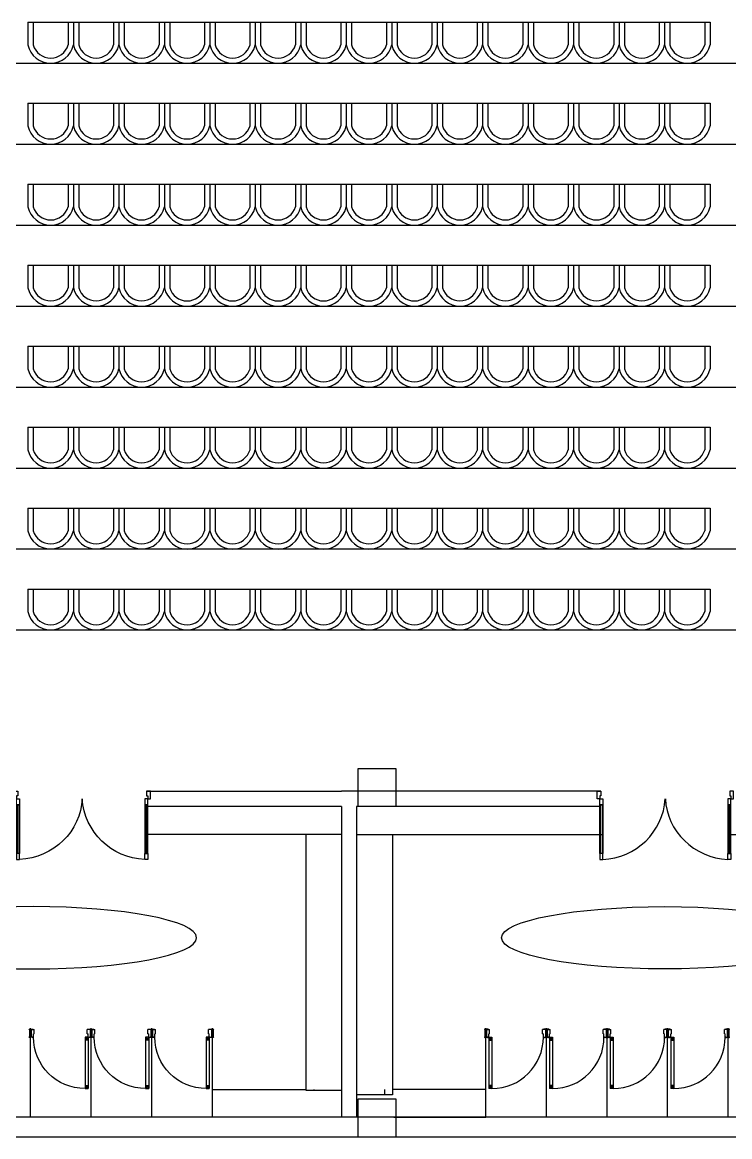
# Model space of a CAD drawing. Header units: millimetres. Extents: x -17017 to 2697, y 1903 to 18260.
# Drawn here: x -16951.481 to -16949.614, y 18226.146 to 18229.086 of the extents above; entities that cross this region are included whole.
import ezdxf

# ---------------------------------------------------------------- set-up
doc = ezdxf.new("R2010")
doc.units = ezdxf.units.MM
for name, color, linetype in [('1', 7, 'Continuous'), ('A-Door', 150, 'Continuous'), ('A-Glaz', 92, 'Continuous'), ('door', 152, 'Continuous')]:
    doc.layers.add(name, color=color, linetype=linetype)
doc.layers.add('wall', color=7, linetype='Continuous', lineweight=60)

# ---------------------------------------------------------------- blocks, each defined once
blk = doc.blocks.new('A$C40693C57')
at = {"layer": 'door'}
for p, q in [((0.018, 0.78), (0.068, 0.78)), ((0.068, 0.72), (0.068, 0.78)), ((0.818, 0.78), (0.768, 0.78)), ((0.768, 0.72), (0.768, 0.78)), ((0.058, 0.68), (0.018, 0.68)), ((0.058, 0.68), (0.058, 0.72)), ((0.068, 0.72), (0.058, 0.72)), ((0.058, 0.68), (0.058, 0)), ((0.058, 0.64), (0.098, 0.68)), ((0.098, 0.64), (0.058, 0.68)), ((0.058, 0.68), (0.098, 0.68)), ((0.058, 0.64), (0.098, 0.64)), ((0.098, 0.68), (0.098, 0)), ((0.768, 0.72), (0.778, 0.72)), ((0.778, 0.68), (0.778, 0.72)), ((0.778, 0.68), (0.818, 0.68)), ((0.098, 0), (0.058, 0.04)), ((0.058, 0), (0.098, 0.04)), ((0.098, 0.04), (0.058, 0.04)), ((0.098, 0), (0.058, 0))]:
    blk.add_line(p, q, dxfattribs=at)
for centre, radius, start, end in [((0.009, 0.775), 0.0103, 105.3274, 152.5012), ((0.004, 0.711), 0.074, 80.2044, 88.1983), ((0.027, 0.132), 0.652, 89.0679, 90.9321), ((0.05, 0.711), 0.074, 91.8017, 99.7956), ((0.045, 0.775), 0.0103, 27.4988, 74.6726), ((0.791, 0.775), 0.0103, 105.3274, 152.5012), ((0.785, 0.711), 0.074, 80.2044, 88.1983), ((0.809, 0.132), 0.652, 89.0679, 90.9321), ((0.832, 0.711), 0.074, 91.8017, 99.7956), ((0.827, 0.775), 0.0103, 27.4988, 74.6726), ((0.009, 0.685), 0.0103, 207.4988, 254.6726), ((0.004, 0.749), 0.074, 271.8017, 279.7956), ((0.027, 1.328), 0.652, 269.0679, 270.9321), ((0.05, 0.749), 0.074, 260.2044, 268.1983), ((0.045, 0.685), 0.0103, 285.3274, 332.5012), ((0.098, 0.68), 0.68, 270, 0), ((0.791, 0.685), 0.0103, 207.4988, 254.6726), ((0.785, 0.749), 0.074, 271.8017, 279.7956), ((0.809, 1.328), 0.652, 269.0679, 270.9321), ((0.832, 0.749), 0.074, 260.2044, 268.1983), ((0.827, 0.685), 0.0103, 285.3274, 332.5012)]:
    blk.add_arc(centre, radius, start, end, dxfattribs=at)
at = {"layer": 'wall'}
for p, q in [((0.018, 0.68), (0.018, 0.78)), ((0.818, 0.68), (0.818, 0.78))]:
    blk.add_line(p, q, dxfattribs=at)
blk = doc.blocks.new('A$C58286AE3')
at = {"color": 1}
for p, q in [((75, 820), (35, 820)), ((35, 820), (35, 180)), ((75, 180), (75, 820)), ((35, 180), (75, 180))]:
    blk.add_line(p, q, dxfattribs=at)
for p, q in [((65, 820), (45, 820)), ((75, 180), (35, 180)), ((45, 180), (65, 180))]:
    blk.add_line(p, q)
blk.add_lwpolyline([(1725, 180), (1725, 820), (1765, 820), (1765, 180)], close=True, dxfattribs=at)
blk.add_arc((1757, 42), 858, 92.1038, 176.1334, dxfattribs=at)
blk.add_ellipse((70, 105), major_axis=(-772, 326), ratio=0.94084, start_param=-2.726592, end_param=-1.199193, dxfattribs=at)
at = {"layer": 'A-Door'}
for p, q in [((35, 820), (35, 900)), ((35, 900), (75, 900)), ((75, 900), (75, 820)), ((75, 820), (35, 820)), ((35, 180), (35, 100)), ((75, 100), (75, 180)), ((35, 100), (0, 100)), ((0, 100), (0, 0)), ((35, 60), (35, 100)), ((35, 100), (75, 100)), ((50, 60), (35, 60)), ((50, 50), (50, 60)), ((50, 0), (50, 50)), ((0, 0), (50, 0))]:
    blk.add_line(p, q, dxfattribs=at)
for points in [[(1725, 900), (1725, 820), (1765, 820), (1765, 900)], [(1725, 100), (1725, 180), (1765, 180), (1765, 100)], [(1765, 100), (1800, 100), (1800, 0), (1750, 0), (1750, 50), (1750, 60), (1765, 60)]]:
    blk.add_lwpolyline(points, close=True, dxfattribs=at)
at = {"layer": 'A-Glaz'}
for p, q in [((45, 820), (45, 180)), ((65, 180), (65, 820))]:
    blk.add_line(p, q, dxfattribs=at)
blk.add_lwpolyline([(1735, 180), (1735, 820), (1755, 820), (1755, 180)], close=True, dxfattribs=at)

msp = doc.modelspace()

# ---------------------------------------------------------------- linework, layer by layer
for p, q in [((-16950.6384, 18227.0176), (-16950.6384, 18226.1981)), ((-16950.5984, 18227.0176), (-16950.5984, 18226.1981)), ((-16951.4592, 18226.1981), (-16951.4592, 18226.433)), ((-16951.2992, 18226.1981), (-16951.2992, 18226.433)), ((-16951.1392, 18226.1981), (-16951.1392, 18226.433)), ((-16950.9792, 18226.1981), (-16950.9792, 18226.433)), ((-16950.2576, 18226.1981), (-16950.2576, 18226.433)), ((-16950.0976, 18226.1981), (-16950.0976, 18226.433)), ((-16949.9376, 18226.1981), (-16949.9376, 18226.433)), ((-16949.7776, 18226.1981), (-16949.7776, 18226.433)), ((-16949.6176, 18226.1981), (-16949.6176, 18226.433))]:
    msp.add_line(p, q)
for points in [[(-16951.1528, 18227.0576), (-16950.6384, 18227.0576)], [(-16949.9536, 18227.0576), (-16950.5984, 18227.0576)], [(-16950.6384, 18227.0176), (-16951.1578, 18227.0176)], [(-16949.9536, 18227.0176), (-16950.5984, 18227.0176)], [(-16951.2867, 18226.9433), (-16951.2882, 18226.9433)], [(-16950.6384, 18226.9433), (-16951.1578, 18226.9433)], [(-16950.7328, 18226.9433), (-16950.7328, 18226.2692), (-16950.6384, 18226.2692)], [(-16950.5984, 18226.9433), (-16949.9486, 18226.9433)], [(-16950.5039, 18226.9433), (-16950.5039, 18226.2568), (-16950.5984, 18226.2568)], [(-16949.6186, 18226.9433), (-16948.9476, 18226.9433)], [(-16950.9792, 18226.2709), (-16950.7328, 18226.2709)], [(-16950.7117, 18226.2709), (-16950.7117, 18226.2692)], [(-16950.525, 18226.2709), (-16950.525, 18226.2581)], [(-16950.2576, 18226.2709), (-16950.5039, 18226.2709)], [(-16950.7117, 18226.1981), (-16950.9792, 18226.1981)], [(-16950.4999, 18226.1981), (-16950.2576, 18226.1981)]]:
    msp.add_lwpolyline(points)
at = {"extrusion": (0, 0, -1)}
msp.add_ellipse((-16951.452, 18226.671), major_axis=(0.4311, 0), ratio=0.190454, dxfattribs=at)
msp.add_ellipse((-16949.7847, 18226.671), major_axis=(-0.4311, 0), ratio=0.190454)
at = {"layer": '1'}
for p, q in [((-16951.4658, 18229.0855), (-16951.4658, 18229.0258)), ((-16951.4658, 18229.0855), (-16951.4658, 18229.0259)), ((-16951.4658, 18229.0855), (-16951.2258, 18229.0855)), ((-16951.4518, 18229.0855), (-16951.4518, 18229.0259)), ((-16951.3599, 18229.0855), (-16951.3599, 18229.0259)), ((-16951.3458, 18229.0855), (-16951.3458, 18229.0259)), ((-16951.3458, 18229.0855), (-16951.3458, 18229.0259)), ((-16951.3318, 18229.0855), (-16951.3318, 18229.0259)), ((-16951.2399, 18229.0855), (-16951.2399, 18229.0259)), ((-16951.2258, 18229.0855), (-16951.2258, 18229.0259)), ((-16951.2258, 18229.0855), (-16951.2258, 18229.0258)), ((-16951.2258, 18229.0855), (-16951.1058, 18229.0855)), ((-16951.2118, 18229.0855), (-16951.2118, 18229.0258)), ((-16951.1199, 18229.0855), (-16951.1199, 18229.0258)), ((-16951.1058, 18229.0855), (-16951.1058, 18229.0258)), ((-16951.1058, 18229.0855), (-16951.1058, 18229.0258)), ((-16951.1058, 18229.0855), (-16950.9858, 18229.0855)), ((-16951.0918, 18229.0855), (-16951.0918, 18229.0258)), ((-16950.9999, 18229.0855), (-16950.9999, 18229.0258)), ((-16950.9858, 18229.0855), (-16950.9858, 18229.0258)), ((-16950.9858, 18229.0855), (-16950.9858, 18229.0258)), ((-16950.9858, 18229.0855), (-16950.8658, 18229.0855)), ((-16950.9718, 18229.0855), (-16950.9718, 18229.0258)), ((-16950.8799, 18229.0855), (-16950.8799, 18229.0258)), ((-16950.8658, 18229.0855), (-16950.8658, 18229.0258)), ((-16950.8658, 18229.0855), (-16950.8658, 18229.0258)), ((-16950.8658, 18229.0855), (-16950.6258, 18229.0855)), ((-16950.8518, 18229.0855), (-16950.8518, 18229.0258)), ((-16950.7599, 18229.0855), (-16950.7599, 18229.0258)), ((-16950.7458, 18229.0855), (-16950.7458, 18229.0258)), ((-16950.7458, 18229.0855), (-16950.7458, 18229.0258)), ((-16950.7318, 18229.0855), (-16950.7318, 18229.0258)), ((-16950.6399, 18229.0855), (-16950.6399, 18229.0258)), ((-16950.6258, 18229.0855), (-16950.6258, 18229.0258)), ((-16950.6258, 18229.0855), (-16950.6258, 18229.0258)), ((-16950.6258, 18229.0855), (-16950.5058, 18229.0855)), ((-16950.6118, 18229.0855), (-16950.6118, 18229.0258)), ((-16950.5199, 18229.0855), (-16950.5199, 18229.0258)), ((-16950.5058, 18229.0855), (-16950.5058, 18229.0258)), ((-16950.5058, 18229.0855), (-16950.5058, 18229.0258)), ((-16950.5058, 18229.0855), (-16950.3858, 18229.0855)), ((-16950.4918, 18229.0855), (-16950.4918, 18229.0258)), ((-16950.3999, 18229.0855), (-16950.3999, 18229.0258)), ((-16950.3858, 18229.0855), (-16950.3858, 18229.0258)), ((-16950.3858, 18229.0855), (-16950.3858, 18229.0258)), ((-16950.3858, 18229.0855), (-16949.6658, 18229.0855)), ((-16950.3718, 18229.0855), (-16950.3718, 18229.0258)), ((-16950.2799, 18229.0855), (-16950.2799, 18229.0258)), ((-16950.2658, 18229.0855), (-16950.2658, 18229.0258)), ((-16950.2658, 18229.0855), (-16950.2658, 18229.0258)), ((-16950.2518, 18229.0855), (-16950.2518, 18229.0258)), ((-16950.1599, 18229.0855), (-16950.1599, 18229.0258)), ((-16950.1458, 18229.0855), (-16950.1458, 18229.0258)), ((-16950.1458, 18229.0855), (-16950.1458, 18229.0258)), ((-16950.1318, 18229.0855), (-16950.1318, 18229.0258)), ((-16950.0399, 18229.0855), (-16950.0399, 18229.0258)), ((-16950.0258, 18229.0855), (-16950.0258, 18229.0258)), ((-16950.0258, 18229.0855), (-16950.0258, 18229.0258)), ((-16950.0118, 18229.0855), (-16950.0118, 18229.0258)), ((-16949.9199, 18229.0855), (-16949.9199, 18229.0258)), ((-16949.9058, 18229.0855), (-16949.9058, 18229.0258)), ((-16949.9058, 18229.0855), (-16949.9058, 18229.0258)), ((-16949.8918, 18229.0855), (-16949.8918, 18229.0258)), ((-16949.7999, 18229.0855), (-16949.7999, 18229.0258)), ((-16949.7858, 18229.0855), (-16949.7858, 18229.0258)), ((-16949.7718, 18229.0855), (-16949.7718, 18229.0258)), ((-16949.6799, 18229.0855), (-16949.6799, 18229.0258)), ((-16949.6658, 18229.0855), (-16949.6658, 18229.0258)), ((-16949.6658, 18229.0855), (-16949.6658, 18229.0258)), ((-16955.3476, 18228.9775), (-16946.7206, 18228.9775)), ((-16951.4658, 18228.872), (-16951.4658, 18228.8123)), ((-16951.4658, 18228.872), (-16951.4658, 18228.8123)), ((-16951.4658, 18228.872), (-16951.2258, 18228.872)), ((-16951.4518, 18228.872), (-16951.4518, 18228.8123)), ((-16951.3599, 18228.872), (-16951.3599, 18228.8123)), ((-16951.3458, 18228.872), (-16951.3458, 18228.8123)), ((-16951.3458, 18228.872), (-16951.3458, 18228.8123)), ((-16951.3318, 18228.872), (-16951.3318, 18228.8123)), ((-16951.2399, 18228.872), (-16951.2399, 18228.8123)), ((-16951.2258, 18228.872), (-16951.2258, 18228.8123)), ((-16951.2258, 18228.872), (-16951.2258, 18228.8123)), ((-16951.2258, 18228.872), (-16951.1058, 18228.872)), ((-16951.2118, 18228.872), (-16951.2118, 18228.8123)), ((-16951.1199, 18228.872), (-16951.1199, 18228.8123)), ((-16951.1058, 18228.872), (-16951.1058, 18228.8123)), ((-16951.1058, 18228.872), (-16951.1058, 18228.8123)), ((-16951.1058, 18228.8719), (-16950.9858, 18228.8719)), ((-16951.0918, 18228.8719), (-16951.0918, 18228.8123)), ((-16950.9999, 18228.8719), (-16950.9999, 18228.8123)), ((-16950.9858, 18228.872), (-16950.9858, 18228.8123)), ((-16950.9858, 18228.8719), (-16950.9858, 18228.8123)), ((-16950.9858, 18228.8719), (-16950.8658, 18228.8719)), ((-16950.9718, 18228.8719), (-16950.9718, 18228.8123)), ((-16950.8799, 18228.8719), (-16950.8799, 18228.8123)), ((-16950.8658, 18228.872), (-16950.8658, 18228.8123)), ((-16950.8658, 18228.8719), (-16950.8658, 18228.8123)), ((-16950.8658, 18228.8719), (-16950.6258, 18228.8719)), ((-16950.8518, 18228.8719), (-16950.8518, 18228.8123)), ((-16950.7599, 18228.8719), (-16950.7599, 18228.8123)), ((-16950.7458, 18228.872), (-16950.7458, 18228.8123)), ((-16950.7458, 18228.872), (-16950.7458, 18228.8123)), ((-16950.7318, 18228.8719), (-16950.7318, 18228.8123)), ((-16950.6399, 18228.8719), (-16950.6399, 18228.8123)), ((-16950.6258, 18228.872), (-16950.6258, 18228.8123)), ((-16950.6258, 18228.8719), (-16950.6258, 18228.8123)), ((-16950.6258, 18228.8719), (-16950.5058, 18228.8719)), ((-16950.6118, 18228.8719), (-16950.6118, 18228.8123)), ((-16950.5199, 18228.8719), (-16950.5199, 18228.8123)), ((-16950.5058, 18228.872), (-16950.5058, 18228.8123)), ((-16950.5058, 18228.8719), (-16950.5058, 18228.8123)), ((-16950.5058, 18228.8719), (-16950.3858, 18228.8719)), ((-16950.4918, 18228.8719), (-16950.4918, 18228.8123)), ((-16950.3999, 18228.8719), (-16950.3999, 18228.8123)), ((-16950.3858, 18228.872), (-16950.3858, 18228.8123)), ((-16950.3858, 18228.872), (-16950.3858, 18228.8123)), ((-16950.3858, 18228.872), (-16949.6658, 18228.872)), ((-16950.3718, 18228.872), (-16950.3718, 18228.8123)), ((-16950.2799, 18228.872), (-16950.2799, 18228.8123)), ((-16950.2658, 18228.872), (-16950.2658, 18228.8123)), ((-16950.2658, 18228.872), (-16950.2658, 18228.8123)), ((-16950.2518, 18228.872), (-16950.2518, 18228.8123)), ((-16950.1599, 18228.872), (-16950.1599, 18228.8123)), ((-16950.1458, 18228.872), (-16950.1458, 18228.8123)), ((-16950.1458, 18228.872), (-16950.1458, 18228.8123)), ((-16950.1318, 18228.872), (-16950.1318, 18228.8123)), ((-16950.0399, 18228.872), (-16950.0399, 18228.8123)), ((-16950.0258, 18228.872), (-16950.0258, 18228.8123)), ((-16950.0258, 18228.872), (-16950.0258, 18228.8123)), ((-16950.0118, 18228.872), (-16950.0118, 18228.8123)), ((-16949.9199, 18228.872), (-16949.9199, 18228.8123)), ((-16949.9058, 18228.872), (-16949.9058, 18228.8123)), ((-16949.9058, 18228.872), (-16949.9058, 18228.8123)), ((-16949.8918, 18228.872), (-16949.8918, 18228.8123)), ((-16949.7999, 18228.872), (-16949.7999, 18228.8123)), ((-16949.7858, 18228.872), (-16949.7858, 18228.8123)), ((-16949.7718, 18228.872), (-16949.7718, 18228.8123)), ((-16949.6799, 18228.872), (-16949.6799, 18228.8123)), ((-16949.6658, 18228.872), (-16949.6658, 18228.8123)), ((-16949.6658, 18228.872), (-16949.6658, 18228.8123)), ((-16955.3476, 18228.764), (-16946.7206, 18228.764)), ((-16951.4658, 18228.6585), (-16951.4658, 18228.5988)), ((-16951.4658, 18228.6584), (-16951.4658, 18228.5988)), ((-16951.4658, 18228.6584), (-16951.2258, 18228.6584)), ((-16951.4518, 18228.6584), (-16951.4518, 18228.5988)), ((-16951.3599, 18228.6584), (-16951.3599, 18228.5988)), ((-16951.3458, 18228.6585), (-16951.3458, 18228.5988)), ((-16951.3458, 18228.6585), (-16951.3458, 18228.5988)), ((-16951.3318, 18228.6584), (-16951.3318, 18228.5988)), ((-16951.2399, 18228.6584), (-16951.2399, 18228.5988)), ((-16951.2258, 18228.6585), (-16951.2258, 18228.5988)), ((-16951.2258, 18228.6584), (-16951.2258, 18228.5988)), ((-16951.2258, 18228.6584), (-16951.1058, 18228.6584)), ((-16951.2118, 18228.6584), (-16951.2118, 18228.5988)), ((-16951.1199, 18228.6584), (-16951.1199, 18228.5988)), ((-16951.1058, 18228.6584), (-16951.1058, 18228.5988)), ((-16951.1058, 18228.6584), (-16951.1058, 18228.5988)), ((-16951.1058, 18228.6584), (-16950.9858, 18228.6584)), ((-16951.0918, 18228.6584), (-16951.0918, 18228.5988)), ((-16950.9999, 18228.6584), (-16950.9999, 18228.5988)), ((-16950.9858, 18228.6584), (-16950.9858, 18228.5988)), ((-16950.9858, 18228.6584), (-16950.9858, 18228.5988)), ((-16950.9858, 18228.6584), (-16950.8658, 18228.6584)), ((-16950.9718, 18228.6584), (-16950.9718, 18228.5988)), ((-16950.8799, 18228.6584), (-16950.8799, 18228.5988)), ((-16950.8658, 18228.6584), (-16950.8658, 18228.5988)), ((-16950.8658, 18228.6584), (-16950.8658, 18228.5988)), ((-16950.8658, 18228.6584), (-16950.6258, 18228.6584)), ((-16950.8518, 18228.6584), (-16950.8518, 18228.5988)), ((-16950.7599, 18228.6584), (-16950.7599, 18228.5988)), ((-16950.7458, 18228.6584), (-16950.7458, 18228.5988)), ((-16950.7458, 18228.6584), (-16950.7458, 18228.5988)), ((-16950.7318, 18228.6584), (-16950.7318, 18228.5988)), ((-16950.6399, 18228.6584), (-16950.6399, 18228.5988)), ((-16950.6258, 18228.6584), (-16950.6258, 18228.5988)), ((-16950.6258, 18228.6584), (-16950.6258, 18228.5988)), ((-16950.6258, 18228.6584), (-16950.5058, 18228.6584)), ((-16950.6118, 18228.6584), (-16950.6118, 18228.5988)), ((-16950.5199, 18228.6584), (-16950.5199, 18228.5988)), ((-16950.5058, 18228.6584), (-16950.5058, 18228.5988)), ((-16950.5058, 18228.6584), (-16950.5058, 18228.5988)), ((-16950.5058, 18228.6584), (-16950.3858, 18228.6584)), ((-16950.4918, 18228.6584), (-16950.4918, 18228.5988)), ((-16950.3999, 18228.6584), (-16950.3999, 18228.5988)), ((-16950.3858, 18228.6584), (-16950.3858, 18228.5988)), ((-16950.3858, 18228.6584), (-16950.3858, 18228.5988)), ((-16950.3858, 18228.6584), (-16949.6658, 18228.6584)), ((-16950.3718, 18228.6584), (-16950.3718, 18228.5988)), ((-16950.2799, 18228.6584), (-16950.2799, 18228.5988)), ((-16950.2658, 18228.6584), (-16950.2658, 18228.5988)), ((-16950.2658, 18228.6584), (-16950.2658, 18228.5988)), ((-16950.2518, 18228.6584), (-16950.2518, 18228.5988)), ((-16950.1599, 18228.6584), (-16950.1599, 18228.5988)), ((-16950.1458, 18228.6584), (-16950.1458, 18228.5988)), ((-16950.1458, 18228.6584), (-16950.1458, 18228.5988)), ((-16950.1318, 18228.6584), (-16950.1318, 18228.5988)), ((-16950.0399, 18228.6584), (-16950.0399, 18228.5988)), ((-16950.0258, 18228.6584), (-16950.0258, 18228.5988)), ((-16950.0258, 18228.6584), (-16950.0258, 18228.5988)), ((-16950.0118, 18228.6584), (-16950.0118, 18228.5988)), ((-16949.9199, 18228.6584), (-16949.9199, 18228.5988)), ((-16949.9058, 18228.6584), (-16949.9058, 18228.5988)), ((-16949.9058, 18228.6584), (-16949.9058, 18228.5988)), ((-16949.8918, 18228.6584), (-16949.8918, 18228.5988)), ((-16949.7999, 18228.6584), (-16949.7999, 18228.5988)), ((-16949.7858, 18228.6584), (-16949.7858, 18228.5988)), ((-16949.7718, 18228.6584), (-16949.7718, 18228.5988)), ((-16949.6799, 18228.6584), (-16949.6799, 18228.5988)), ((-16949.6658, 18228.6584), (-16949.6658, 18228.5988)), ((-16949.6658, 18228.6584), (-16949.6658, 18228.5988)), ((-16955.3476, 18228.5505), (-16946.7206, 18228.5505)), ((-16951.4658, 18228.4449), (-16951.4658, 18228.3853)), ((-16951.4658, 18228.4449), (-16951.4658, 18228.3853)), ((-16951.4658, 18228.4449), (-16951.2258, 18228.4449)), ((-16951.4518, 18228.4449), (-16951.4518, 18228.3853)), ((-16951.3599, 18228.4449), (-16951.3599, 18228.3853)), ((-16951.3458, 18228.4449), (-16951.3458, 18228.3853)), ((-16951.3458, 18228.4449), (-16951.3458, 18228.3853)), ((-16951.3318, 18228.4449), (-16951.3318, 18228.3853)), ((-16951.2399, 18228.4449), (-16951.2399, 18228.3853)), ((-16951.2258, 18228.4449), (-16951.2258, 18228.3853)), ((-16951.2258, 18228.4449), (-16951.2258, 18228.3853)), ((-16951.2258, 18228.4449), (-16951.1058, 18228.4449)), ((-16951.2118, 18228.4449), (-16951.2118, 18228.3853)), ((-16951.1199, 18228.4449), (-16951.1199, 18228.3853)), ((-16951.1058, 18228.4449), (-16951.1058, 18228.3853)), ((-16951.1058, 18228.4449), (-16951.1058, 18228.3853)), ((-16951.1058, 18228.4449), (-16950.9858, 18228.4449)), ((-16951.0918, 18228.4449), (-16951.0918, 18228.3853)), ((-16950.9999, 18228.4449), (-16950.9999, 18228.3853)), ((-16950.9858, 18228.4449), (-16950.9858, 18228.3853)), ((-16950.9858, 18228.4449), (-16950.9858, 18228.3852)), ((-16950.9858, 18228.4449), (-16950.8658, 18228.4449)), ((-16950.9718, 18228.4449), (-16950.9718, 18228.3852)), ((-16950.8799, 18228.4449), (-16950.8799, 18228.3852)), ((-16950.8658, 18228.4449), (-16950.8658, 18228.3852)), ((-16950.8658, 18228.4449), (-16950.8658, 18228.3853)), ((-16950.8658, 18228.4449), (-16950.6258, 18228.4449)), ((-16950.8518, 18228.4449), (-16950.8518, 18228.3853)), ((-16950.7599, 18228.4449), (-16950.7599, 18228.3853)), ((-16950.7458, 18228.4449), (-16950.7458, 18228.3853)), ((-16950.7458, 18228.4449), (-16950.7458, 18228.3853)), ((-16950.7318, 18228.4449), (-16950.7318, 18228.3853)), ((-16950.6399, 18228.4449), (-16950.6399, 18228.3853)), ((-16950.6258, 18228.4449), (-16950.6258, 18228.3853)), ((-16950.6258, 18228.4449), (-16950.6258, 18228.3852)), ((-16950.6258, 18228.4449), (-16950.5058, 18228.4449)), ((-16950.6118, 18228.4449), (-16950.6118, 18228.3852)), ((-16950.5199, 18228.4449), (-16950.5199, 18228.3852)), ((-16950.5058, 18228.4449), (-16950.5058, 18228.3852)), ((-16950.5058, 18228.4449), (-16950.5058, 18228.3853)), ((-16950.5058, 18228.4449), (-16950.3858, 18228.4449)), ((-16950.4918, 18228.4449), (-16950.4918, 18228.3853)), ((-16950.3999, 18228.4449), (-16950.3999, 18228.3853)), ((-16950.3858, 18228.4449), (-16950.3858, 18228.3853)), ((-16950.3858, 18228.4449), (-16950.3858, 18228.3853)), ((-16950.3858, 18228.4449), (-16949.6658, 18228.4449)), ((-16950.3718, 18228.4449), (-16950.3718, 18228.3853)), ((-16950.2799, 18228.4449), (-16950.2799, 18228.3853)), ((-16950.2658, 18228.4449), (-16950.2658, 18228.3853)), ((-16950.2658, 18228.4449), (-16950.2658, 18228.3853)), ((-16950.2518, 18228.4449), (-16950.2518, 18228.3853)), ((-16950.1599, 18228.4449), (-16950.1599, 18228.3853)), ((-16950.1458, 18228.4449), (-16950.1458, 18228.3853)), ((-16950.1458, 18228.4449), (-16950.1458, 18228.3853)), ((-16950.1318, 18228.4449), (-16950.1318, 18228.3853)), ((-16950.0399, 18228.4449), (-16950.0399, 18228.3853)), ((-16950.0258, 18228.4449), (-16950.0258, 18228.3853)), ((-16950.0258, 18228.4449), (-16950.0258, 18228.3853)), ((-16950.0118, 18228.4449), (-16950.0118, 18228.3853)), ((-16949.9199, 18228.4449), (-16949.9199, 18228.3853)), ((-16949.9058, 18228.4449), (-16949.9058, 18228.3853)), ((-16949.9058, 18228.4449), (-16949.9058, 18228.3853)), ((-16949.8918, 18228.4449), (-16949.8918, 18228.3853)), ((-16949.7999, 18228.4449), (-16949.7999, 18228.3853)), ((-16949.7858, 18228.4449), (-16949.7858, 18228.3853)), ((-16949.7718, 18228.4449), (-16949.7718, 18228.3853)), ((-16949.6799, 18228.4449), (-16949.6799, 18228.3853)), ((-16949.6658, 18228.4449), (-16949.6658, 18228.3853)), ((-16949.6658, 18228.4449), (-16949.6658, 18228.3853)), ((-16955.3476, 18228.3369), (-16946.7206, 18228.3369)), ((-16951.4658, 18228.2314), (-16951.4658, 18228.1717)), ((-16951.4658, 18228.2314), (-16951.4658, 18228.1717)), ((-16951.4658, 18228.2314), (-16951.2258, 18228.2314)), ((-16951.4518, 18228.2314), (-16951.4518, 18228.1717)), ((-16951.3599, 18228.2314), (-16951.3599, 18228.1717)), ((-16951.3458, 18228.2314), (-16951.3458, 18228.1717)), ((-16951.3458, 18228.2314), (-16951.3458, 18228.1717)), ((-16951.3318, 18228.2314), (-16951.3318, 18228.1717)), ((-16951.2399, 18228.2314), (-16951.2399, 18228.1717)), ((-16951.2258, 18228.2314), (-16951.2258, 18228.1717)), ((-16951.2258, 18228.2314), (-16951.2258, 18228.1717)), ((-16951.2258, 18228.2314), (-16951.1058, 18228.2314)), ((-16951.2118, 18228.2314), (-16951.2118, 18228.1717)), ((-16951.1199, 18228.2314), (-16951.1199, 18228.1717)), ((-16951.1058, 18228.2314), (-16951.1058, 18228.1717)), ((-16951.1058, 18228.2314), (-16951.1058, 18228.1717)), ((-16951.1058, 18228.2314), (-16950.9858, 18228.2314)), ((-16951.0918, 18228.2314), (-16951.0918, 18228.1717)), ((-16950.9999, 18228.2314), (-16950.9999, 18228.1717)), ((-16950.9858, 18228.2314), (-16950.9858, 18228.1717)), ((-16950.9858, 18228.2314), (-16950.9858, 18228.1717)), ((-16950.9858, 18228.2313), (-16950.8658, 18228.2313)), ((-16950.9718, 18228.2313), (-16950.9718, 18228.1717)), ((-16950.8799, 18228.2313), (-16950.8799, 18228.1717)), ((-16950.8658, 18228.2314), (-16950.8658, 18228.1717)), ((-16950.8658, 18228.2314), (-16950.8658, 18228.1717)), ((-16950.8658, 18228.2314), (-16950.6258, 18228.2314)), ((-16950.8518, 18228.2314), (-16950.8518, 18228.1717)), ((-16950.7599, 18228.2314), (-16950.7599, 18228.1717)), ((-16950.7458, 18228.2314), (-16950.7458, 18228.1717)), ((-16950.7458, 18228.2314), (-16950.7458, 18228.1717)), ((-16950.7318, 18228.2314), (-16950.7318, 18228.1717)), ((-16950.6399, 18228.2314), (-16950.6399, 18228.1717)), ((-16950.6258, 18228.2314), (-16950.6258, 18228.1717)), ((-16950.6258, 18228.2314), (-16950.6258, 18228.1717)), ((-16950.6258, 18228.2313), (-16950.5058, 18228.2313)), ((-16950.6118, 18228.2313), (-16950.6118, 18228.1717)), ((-16950.5199, 18228.2313), (-16950.5199, 18228.1717)), ((-16950.5058, 18228.2314), (-16950.5058, 18228.1717)), ((-16950.5058, 18228.2314), (-16950.5058, 18228.1717)), ((-16950.5058, 18228.2314), (-16950.3858, 18228.2314)), ((-16950.4918, 18228.2314), (-16950.4918, 18228.1717)), ((-16950.3999, 18228.2314), (-16950.3999, 18228.1717)), ((-16950.3858, 18228.2314), (-16950.3858, 18228.1717)), ((-16950.3858, 18228.2314), (-16950.3858, 18228.1717)), ((-16950.3858, 18228.2314), (-16949.6658, 18228.2314)), ((-16950.3718, 18228.2314), (-16950.3718, 18228.1717)), ((-16950.2799, 18228.2314), (-16950.2799, 18228.1717)), ((-16950.2658, 18228.2314), (-16950.2658, 18228.1717)), ((-16950.2658, 18228.2314), (-16950.2658, 18228.1717)), ((-16950.2518, 18228.2314), (-16950.2518, 18228.1717)), ((-16950.1599, 18228.2314), (-16950.1599, 18228.1717)), ((-16950.1458, 18228.2314), (-16950.1458, 18228.1717)), ((-16950.1458, 18228.2314), (-16950.1458, 18228.1717)), ((-16950.1318, 18228.2314), (-16950.1318, 18228.1717)), ((-16950.0399, 18228.2314), (-16950.0399, 18228.1717)), ((-16950.0258, 18228.2314), (-16950.0258, 18228.1717)), ((-16950.0258, 18228.2314), (-16950.0258, 18228.1717)), ((-16950.0118, 18228.2314), (-16950.0118, 18228.1717)), ((-16949.9199, 18228.2314), (-16949.9199, 18228.1717)), ((-16949.9058, 18228.2314), (-16949.9058, 18228.1717)), ((-16949.9058, 18228.2314), (-16949.9058, 18228.1717)), ((-16949.8918, 18228.2314), (-16949.8918, 18228.1717)), ((-16949.7999, 18228.2314), (-16949.7999, 18228.1717)), ((-16949.7858, 18228.2314), (-16949.7858, 18228.1717)), ((-16949.7718, 18228.2314), (-16949.7718, 18228.1717)), ((-16949.6799, 18228.2314), (-16949.6799, 18228.1717)), ((-16949.6658, 18228.2314), (-16949.6658, 18228.1717)), ((-16949.6658, 18228.2314), (-16949.6658, 18228.1717)), ((-16955.3476, 18228.1234), (-16946.7206, 18228.1234)), ((-16951.4658, 18228.0179), (-16951.4658, 18227.9582)), ((-16951.4658, 18228.0179), (-16951.4658, 18227.9582)), ((-16951.4658, 18228.0179), (-16951.2258, 18228.0179)), ((-16951.4518, 18228.0179), (-16951.4518, 18227.9582)), ((-16951.3599, 18228.0179), (-16951.3599, 18227.9582)), ((-16951.3458, 18228.0179), (-16951.3458, 18227.9582)), ((-16951.3458, 18228.0179), (-16951.3458, 18227.9582)), ((-16951.3318, 18228.0179), (-16951.3318, 18227.9582)), ((-16951.2399, 18228.0179), (-16951.2399, 18227.9582)), ((-16951.2258, 18228.0179), (-16951.2258, 18227.9582)), ((-16951.2258, 18228.0179), (-16951.2258, 18227.9582)), ((-16951.2258, 18228.0178), (-16951.1058, 18228.0178)), ((-16951.2118, 18228.0178), (-16951.2118, 18227.9582)), ((-16951.1199, 18228.0178), (-16951.1199, 18227.9582)), ((-16951.1058, 18228.0179), (-16951.1058, 18227.9582)), ((-16951.1058, 18228.0178), (-16951.1058, 18227.9582)), ((-16951.1058, 18228.0178), (-16950.9858, 18228.0178)), ((-16951.0918, 18228.0178), (-16951.0918, 18227.9582)), ((-16950.9999, 18228.0178), (-16950.9999, 18227.9582)), ((-16950.9858, 18228.0178), (-16950.9858, 18227.9582)), ((-16950.9858, 18228.0178), (-16950.9858, 18227.9582)), ((-16950.9858, 18228.0178), (-16950.8658, 18228.0178)), ((-16950.9718, 18228.0178), (-16950.9718, 18227.9582)), ((-16950.8799, 18228.0178), (-16950.8799, 18227.9582)), ((-16950.8658, 18228.0178), (-16950.8658, 18227.9582)), ((-16950.8658, 18228.0178), (-16950.8658, 18227.9582)), ((-16950.8658, 18228.0178), (-16950.6258, 18228.0178)), ((-16950.8518, 18228.0178), (-16950.8518, 18227.9582)), ((-16950.7599, 18228.0178), (-16950.7599, 18227.9582)), ((-16950.7458, 18228.0178), (-16950.7458, 18227.9582)), ((-16950.7458, 18228.0178), (-16950.7458, 18227.9582)), ((-16950.7318, 18228.0178), (-16950.7318, 18227.9582)), ((-16950.6399, 18228.0178), (-16950.6399, 18227.9582)), ((-16950.6258, 18228.0178), (-16950.6258, 18227.9582)), ((-16950.6258, 18228.0178), (-16950.6258, 18227.9582)), ((-16950.6258, 18228.0178), (-16950.5058, 18228.0178)), ((-16950.6118, 18228.0178), (-16950.6118, 18227.9582)), ((-16950.5199, 18228.0178), (-16950.5199, 18227.9582)), ((-16950.5058, 18228.0178), (-16950.5058, 18227.9582)), ((-16950.5058, 18228.0178), (-16950.5058, 18227.9582)), ((-16950.5058, 18228.0178), (-16950.3858, 18228.0178)), ((-16950.4918, 18228.0178), (-16950.4918, 18227.9582)), ((-16950.3999, 18228.0178), (-16950.3999, 18227.9582)), ((-16950.3858, 18228.0179), (-16950.3858, 18227.9582)), ((-16950.3858, 18228.0178), (-16950.3858, 18227.9582)), ((-16950.3858, 18228.0178), (-16949.6658, 18228.0178)), ((-16950.3718, 18228.0178), (-16950.3718, 18227.9582)), ((-16950.2799, 18228.0178), (-16950.2799, 18227.9582)), ((-16950.2658, 18228.0179), (-16950.2658, 18227.9582)), ((-16950.2658, 18228.0179), (-16950.2658, 18227.9582)), ((-16950.2518, 18228.0178), (-16950.2518, 18227.9582)), ((-16950.1599, 18228.0178), (-16950.1599, 18227.9582)), ((-16950.1458, 18228.0179), (-16950.1458, 18227.9582)), ((-16950.1458, 18228.0179), (-16950.1458, 18227.9582)), ((-16950.1318, 18228.0178), (-16950.1318, 18227.9582)), ((-16950.0399, 18228.0178), (-16950.0399, 18227.9582)), ((-16950.0258, 18228.0179), (-16950.0258, 18227.9582)), ((-16950.0258, 18228.0179), (-16950.0258, 18227.9582)), ((-16950.0118, 18228.0178), (-16950.0118, 18227.9582)), ((-16949.9199, 18228.0178), (-16949.9199, 18227.9582)), ((-16949.9058, 18228.0179), (-16949.9058, 18227.9582)), ((-16949.9058, 18228.0179), (-16949.9058, 18227.9582)), ((-16949.8918, 18228.0178), (-16949.8918, 18227.9582)), ((-16949.7999, 18228.0178), (-16949.7999, 18227.9582)), ((-16949.7858, 18228.0179), (-16949.7858, 18227.9582)), ((-16949.7718, 18228.0178), (-16949.7718, 18227.9582)), ((-16949.6799, 18228.0178), (-16949.6799, 18227.9582)), ((-16949.6658, 18228.0179), (-16949.6658, 18227.9582)), ((-16949.6658, 18228.0179), (-16949.6658, 18227.9582)), ((-16955.3476, 18227.9099), (-16946.7206, 18227.9099)), ((-16951.4658, 18227.8043), (-16951.4658, 18227.7447)), ((-16951.4658, 18227.8043), (-16951.4658, 18227.7447)), ((-16951.4658, 18227.8043), (-16951.2258, 18227.8043)), ((-16951.4518, 18227.8043), (-16951.4518, 18227.7447)), ((-16951.3599, 18227.8043), (-16951.3599, 18227.7447)), ((-16951.3458, 18227.8043), (-16951.3458, 18227.7447)), ((-16951.3458, 18227.8043), (-16951.3458, 18227.7447)), ((-16951.3318, 18227.8043), (-16951.3318, 18227.7447)), ((-16951.2399, 18227.8043), (-16951.2399, 18227.7447)), ((-16951.2258, 18227.8043), (-16951.2258, 18227.7447)), ((-16951.2258, 18227.8043), (-16951.2258, 18227.7447)), ((-16951.2258, 18227.8043), (-16951.1058, 18227.8043)), ((-16951.2118, 18227.8043), (-16951.2118, 18227.7447)), ((-16951.1199, 18227.8043), (-16951.1199, 18227.7447)), ((-16951.1058, 18227.8043), (-16951.1058, 18227.7447)), ((-16951.1058, 18227.8043), (-16951.1058, 18227.7447)), ((-16951.1058, 18227.8043), (-16950.9858, 18227.8043)), ((-16951.0918, 18227.8043), (-16951.0918, 18227.7447)), ((-16950.9999, 18227.8043), (-16950.9999, 18227.7447)), ((-16950.9858, 18227.8043), (-16950.9858, 18227.7447)), ((-16950.9858, 18227.8043), (-16950.9858, 18227.7447)), ((-16950.9858, 18227.8043), (-16950.8658, 18227.8043)), ((-16950.9718, 18227.8043), (-16950.9718, 18227.7447)), ((-16950.8799, 18227.8043), (-16950.8799, 18227.7447)), ((-16950.8658, 18227.8043), (-16950.8658, 18227.7447)), ((-16950.8658, 18227.8043), (-16950.8658, 18227.7447)), ((-16950.8658, 18227.8043), (-16950.6258, 18227.8043)), ((-16950.8518, 18227.8043), (-16950.8518, 18227.7447)), ((-16950.7599, 18227.8043), (-16950.7599, 18227.7447)), ((-16950.7458, 18227.8043), (-16950.7458, 18227.7447)), ((-16950.7458, 18227.8043), (-16950.7458, 18227.7447)), ((-16950.7318, 18227.8043), (-16950.7318, 18227.7447)), ((-16950.6399, 18227.8043), (-16950.6399, 18227.7447)), ((-16950.6258, 18227.8043), (-16950.6258, 18227.7447)), ((-16950.6258, 18227.8043), (-16950.6258, 18227.7447)), ((-16950.6258, 18227.8043), (-16950.5058, 18227.8043)), ((-16950.6118, 18227.8043), (-16950.6118, 18227.7447)), ((-16950.5199, 18227.8043), (-16950.5199, 18227.7447)), ((-16950.5058, 18227.8043), (-16950.5058, 18227.7447)), ((-16950.5058, 18227.8043), (-16950.5058, 18227.7447)), ((-16950.5058, 18227.8043), (-16950.3858, 18227.8043)), ((-16950.4918, 18227.8043), (-16950.4918, 18227.7447)), ((-16950.3999, 18227.8043), (-16950.3999, 18227.7447)), ((-16950.3858, 18227.8043), (-16950.3858, 18227.7447)), ((-16950.3858, 18227.8043), (-16950.3858, 18227.7447)), ((-16950.3858, 18227.8043), (-16949.6658, 18227.8043)), ((-16950.3718, 18227.8043), (-16950.3718, 18227.7447)), ((-16950.2799, 18227.8043), (-16950.2799, 18227.7447)), ((-16950.2658, 18227.8043), (-16950.2658, 18227.7447)), ((-16950.2658, 18227.8043), (-16950.2658, 18227.7447)), ((-16950.2518, 18227.8043), (-16950.2518, 18227.7447)), ((-16950.1599, 18227.8043), (-16950.1599, 18227.7447)), ((-16950.1458, 18227.8043), (-16950.1458, 18227.7447)), ((-16950.1458, 18227.8043), (-16950.1458, 18227.7447)), ((-16950.1318, 18227.8043), (-16950.1318, 18227.7447)), ((-16950.0399, 18227.8043), (-16950.0399, 18227.7447)), ((-16950.0258, 18227.8043), (-16950.0258, 18227.7447)), ((-16950.0258, 18227.8043), (-16950.0258, 18227.7447)), ((-16950.0118, 18227.8043), (-16950.0118, 18227.7447)), ((-16949.9199, 18227.8043), (-16949.9199, 18227.7447)), ((-16949.9058, 18227.8043), (-16949.9058, 18227.7447)), ((-16949.9058, 18227.8043), (-16949.9058, 18227.7447)), ((-16949.8918, 18227.8043), (-16949.8918, 18227.7447)), ((-16949.7999, 18227.8043), (-16949.7999, 18227.7447)), ((-16949.7858, 18227.8043), (-16949.7858, 18227.7447)), ((-16949.7718, 18227.8043), (-16949.7718, 18227.7447)), ((-16949.6799, 18227.8043), (-16949.6799, 18227.7447)), ((-16949.6658, 18227.8043), (-16949.6658, 18227.7447)), ((-16949.6658, 18227.8043), (-16949.6658, 18227.7447)), ((-16955.3476, 18227.6964), (-16946.7206, 18227.6964)), ((-16951.4658, 18227.5908), (-16951.4658, 18227.5312)), ((-16951.4658, 18227.5908), (-16951.4658, 18227.5312)), ((-16951.4658, 18227.5908), (-16951.2258, 18227.5908)), ((-16951.4518, 18227.5908), (-16951.4518, 18227.5312)), ((-16951.3599, 18227.5908), (-16951.3599, 18227.5312)), ((-16951.3458, 18227.5908), (-16951.3458, 18227.5312)), ((-16951.3458, 18227.5908), (-16951.3458, 18227.5312)), ((-16951.3318, 18227.5908), (-16951.3318, 18227.5312)), ((-16951.2399, 18227.5908), (-16951.2399, 18227.5312)), ((-16951.2258, 18227.5908), (-16951.2258, 18227.5312)), ((-16951.2258, 18227.5908), (-16951.2258, 18227.5312)), ((-16951.2258, 18227.5908), (-16951.1058, 18227.5908)), ((-16951.2118, 18227.5908), (-16951.2118, 18227.5312)), ((-16951.1199, 18227.5908), (-16951.1199, 18227.5312)), ((-16951.1058, 18227.5908), (-16951.1058, 18227.5312)), ((-16951.1058, 18227.5908), (-16951.1058, 18227.5311)), ((-16951.1058, 18227.5908), (-16950.9858, 18227.5908)), ((-16951.0918, 18227.5908), (-16951.0918, 18227.5311)), ((-16950.9999, 18227.5908), (-16950.9999, 18227.5311)), ((-16950.9858, 18227.5908), (-16950.9858, 18227.5311)), ((-16950.9858, 18227.5908), (-16950.9858, 18227.5311)), ((-16950.9858, 18227.5908), (-16950.8658, 18227.5908)), ((-16950.9718, 18227.5908), (-16950.9718, 18227.5311)), ((-16950.8799, 18227.5908), (-16950.8799, 18227.5311)), ((-16950.8658, 18227.5908), (-16950.8658, 18227.5311)), ((-16950.8658, 18227.5908), (-16950.8658, 18227.5311)), ((-16950.8658, 18227.5908), (-16950.6258, 18227.5908)), ((-16950.8518, 18227.5908), (-16950.8518, 18227.5311)), ((-16950.7599, 18227.5908), (-16950.7599, 18227.5311)), ((-16950.7458, 18227.5908), (-16950.7458, 18227.5311)), ((-16950.7458, 18227.5908), (-16950.7458, 18227.5311)), ((-16950.7318, 18227.5908), (-16950.7318, 18227.5311)), ((-16950.6399, 18227.5908), (-16950.6399, 18227.5311)), ((-16950.6258, 18227.5908), (-16950.6258, 18227.5311)), ((-16950.6258, 18227.5908), (-16950.6258, 18227.5311)), ((-16950.6258, 18227.5908), (-16950.5058, 18227.5908)), ((-16950.6118, 18227.5908), (-16950.6118, 18227.5311)), ((-16950.5199, 18227.5908), (-16950.5199, 18227.5311)), ((-16950.5058, 18227.5908), (-16950.5058, 18227.5311)), ((-16950.5058, 18227.5908), (-16950.5058, 18227.5311)), ((-16950.5058, 18227.5908), (-16950.3858, 18227.5908)), ((-16950.4918, 18227.5908), (-16950.4918, 18227.5311)), ((-16950.3999, 18227.5908), (-16950.3999, 18227.5311)), ((-16950.3858, 18227.5908), (-16950.3858, 18227.5311)), ((-16950.3858, 18227.5908), (-16950.3858, 18227.5312)), ((-16950.3858, 18227.5908), (-16949.6658, 18227.5908)), ((-16950.3718, 18227.5908), (-16950.3718, 18227.5312)), ((-16950.2799, 18227.5908), (-16950.2799, 18227.5312)), ((-16950.2658, 18227.5908), (-16950.2658, 18227.5312)), ((-16950.2658, 18227.5908), (-16950.2658, 18227.5312)), ((-16950.2518, 18227.5908), (-16950.2518, 18227.5312)), ((-16950.1599, 18227.5908), (-16950.1599, 18227.5312)), ((-16950.1458, 18227.5908), (-16950.1458, 18227.5312)), ((-16950.1458, 18227.5908), (-16950.1458, 18227.5312)), ((-16950.1318, 18227.5908), (-16950.1318, 18227.5312)), ((-16950.0399, 18227.5908), (-16950.0399, 18227.5312)), ((-16950.0258, 18227.5908), (-16950.0258, 18227.5312)), ((-16950.0258, 18227.5908), (-16950.0258, 18227.5312)), ((-16950.0118, 18227.5908), (-16950.0118, 18227.5312)), ((-16949.9199, 18227.5908), (-16949.9199, 18227.5312)), ((-16949.9058, 18227.5908), (-16949.9058, 18227.5312)), ((-16949.9058, 18227.5908), (-16949.9058, 18227.5312)), ((-16949.8918, 18227.5908), (-16949.8918, 18227.5312)), ((-16949.7999, 18227.5908), (-16949.7999, 18227.5312)), ((-16949.7858, 18227.5908), (-16949.7858, 18227.5312)), ((-16949.7718, 18227.5908), (-16949.7718, 18227.5312)), ((-16949.6799, 18227.5908), (-16949.6799, 18227.5312)), ((-16949.6658, 18227.5908), (-16949.6658, 18227.5312)), ((-16949.6658, 18227.5908), (-16949.6658, 18227.5312)), ((-16955.3476, 18227.4828), (-16946.7206, 18227.4828)), ((-16950.5984, 18227.0576), (-16950.6384, 18227.0576)), ((-16950.6384, 18227.0176), (-16950.6384, 18226.1981)), ((-16945.5579, 18226.1981), (-16955.7476, 18226.1981)), ((-16955.7476, 18226.1463), (-16945.5179, 18226.1463))]:
    msp.add_line(p, q, dxfattribs=at)
msp.add_lwpolyline([(-16950.5947, 18227.1176), (-16950.4947, 18227.1176), (-16950.4947, 18227.0176), (-16950.5947, 18227.0176)], close=True, dxfattribs=at)
msp.add_lwpolyline([(-16950.5947, 18226.1463), (-16950.5947, 18226.2463), (-16950.4947, 18226.2463), (-16950.4947, 18226.1463)], dxfattribs=at)
for centre, radius, start, end in [((-16951.4058, 18229.0389), 0.0614, 192.3013, 347.6987), ((-16951.4058, 18229.0392), 0.0479, 196.121, 343.879), ((-16951.2858, 18229.0389), 0.0614, 192.3013, 347.6987), ((-16951.2858, 18229.0392), 0.0479, 196.121, 343.879), ((-16951.1658, 18229.0389), 0.0614, 192.3013, 347.6987), ((-16951.1658, 18229.0391), 0.0479, 196.121, 343.879), ((-16951.0458, 18229.0389), 0.0614, 192.3013, 347.6987), ((-16951.0458, 18229.0391), 0.0479, 196.121, 343.879), ((-16950.9258, 18229.0389), 0.0614, 192.3013, 347.6987), ((-16950.9258, 18229.0391), 0.0479, 196.121, 343.879), ((-16950.8058, 18229.0389), 0.0614, 192.3013, 347.6987), ((-16950.8058, 18229.0391), 0.0479, 196.121, 343.879), ((-16950.6858, 18229.0389), 0.0614, 192.3013, 347.6987), ((-16950.6858, 18229.0391), 0.0479, 196.121, 343.879), ((-16950.5658, 18229.0389), 0.0614, 192.3013, 347.6987), ((-16950.5658, 18229.0391), 0.0479, 196.121, 343.879), ((-16950.4458, 18229.0389), 0.0614, 192.3013, 347.6987), ((-16950.4458, 18229.0391), 0.0479, 196.121, 343.879), ((-16950.3258, 18229.0389), 0.0614, 192.3013, 347.6987), ((-16950.3258, 18229.0391), 0.0479, 196.121, 343.879), ((-16950.2058, 18229.0389), 0.0614, 192.3013, 347.6987), ((-16950.2058, 18229.0391), 0.0479, 196.121, 343.879), ((-16950.0858, 18229.0389), 0.0614, 192.3013, 347.6987), ((-16950.0858, 18229.0391), 0.0479, 196.121, 343.879), ((-16949.9658, 18229.0389), 0.0614, 192.3013, 347.6987), ((-16949.9658, 18229.0391), 0.0479, 196.121, 343.879), ((-16949.8458, 18229.0389), 0.0614, 192.3013, 347.6987), ((-16949.8458, 18229.0391), 0.0479, 196.121, 343.879), ((-16949.7258, 18229.0389), 0.0614, 192.3013, 347.6987), ((-16949.7258, 18229.0391), 0.0479, 196.121, 343.879), ((-16951.4058, 18228.8254), 0.0614, 192.3013, 347.6987), ((-16951.4058, 18228.8256), 0.0479, 196.121, 343.879), ((-16951.2858, 18228.8254), 0.0614, 192.3013, 347.6987), ((-16951.2858, 18228.8256), 0.0479, 196.121, 343.879), ((-16951.1658, 18228.8254), 0.0614, 192.3013, 347.6987), ((-16951.1658, 18228.8256), 0.0479, 196.121, 343.879), ((-16951.0458, 18228.8254), 0.0614, 192.3013, 347.6987), ((-16951.0458, 18228.8256), 0.0479, 196.121, 343.879), ((-16950.9258, 18228.8254), 0.0614, 192.3013, 347.6987), ((-16950.9258, 18228.8256), 0.0479, 196.121, 343.879), ((-16950.8058, 18228.8254), 0.0614, 192.3013, 347.6987), ((-16950.8058, 18228.8256), 0.0479, 196.121, 343.879), ((-16950.6858, 18228.8254), 0.0614, 192.3013, 347.6987), ((-16950.6858, 18228.8256), 0.0479, 196.121, 343.879), ((-16950.5658, 18228.8254), 0.0614, 192.3013, 347.6987), ((-16950.5658, 18228.8256), 0.0479, 196.121, 343.879), ((-16950.4458, 18228.8254), 0.0614, 192.3013, 347.6987), ((-16950.4458, 18228.8256), 0.0479, 196.121, 343.879), ((-16950.3258, 18228.8254), 0.0614, 192.3013, 347.6987), ((-16950.3258, 18228.8256), 0.0479, 196.121, 343.879), ((-16950.2058, 18228.8254), 0.0614, 192.3013, 347.6987), ((-16950.2058, 18228.8256), 0.0479, 196.121, 343.879), ((-16950.0858, 18228.8254), 0.0614, 192.3013, 347.6987), ((-16950.0858, 18228.8256), 0.0479, 196.121, 343.879), ((-16949.9658, 18228.8254), 0.0614, 192.3013, 347.6987), ((-16949.9658, 18228.8256), 0.0479, 196.121, 343.879), ((-16949.8458, 18228.8254), 0.0614, 192.3013, 347.6987), ((-16949.8458, 18228.8256), 0.0479, 196.121, 343.879), ((-16949.7258, 18228.8254), 0.0614, 192.3013, 347.6987), ((-16949.7258, 18228.8256), 0.0479, 196.121, 343.879), ((-16951.4058, 18228.6119), 0.0614, 192.3013, 347.6987), ((-16951.4058, 18228.6121), 0.0479, 196.121, 343.879), ((-16951.2858, 18228.6119), 0.0614, 192.3013, 347.6987), ((-16951.2858, 18228.6121), 0.0479, 196.121, 343.879), ((-16951.1658, 18228.6119), 0.0614, 192.3013, 347.6987), ((-16951.1658, 18228.6121), 0.0479, 196.121, 343.879), ((-16951.0458, 18228.6119), 0.0614, 192.3013, 347.6987), ((-16951.0458, 18228.6121), 0.0479, 196.121, 343.879), ((-16950.9258, 18228.6118), 0.0614, 192.3013, 347.6987), ((-16950.9258, 18228.6121), 0.0479, 196.121, 343.879), ((-16950.8058, 18228.6119), 0.0614, 192.3013, 347.6987), ((-16950.8058, 18228.6121), 0.0479, 196.121, 343.879), ((-16950.6858, 18228.6119), 0.0614, 192.3013, 347.6987), ((-16950.6858, 18228.6121), 0.0479, 196.121, 343.879), ((-16950.5658, 18228.6118), 0.0614, 192.3013, 347.6987), ((-16950.5658, 18228.6121), 0.0479, 196.121, 343.879), ((-16950.4458, 18228.6119), 0.0614, 192.3013, 347.6987), ((-16950.4458, 18228.6121), 0.0479, 196.121, 343.879), ((-16950.3258, 18228.6119), 0.0614, 192.3013, 347.6987), ((-16950.3258, 18228.6121), 0.0479, 196.121, 343.879), ((-16950.2058, 18228.6119), 0.0614, 192.3013, 347.6987), ((-16950.2058, 18228.6121), 0.0479, 196.121, 343.879), ((-16950.0858, 18228.6119), 0.0614, 192.3013, 347.6987), ((-16950.0858, 18228.6121), 0.0479, 196.121, 343.879), ((-16949.9658, 18228.6119), 0.0614, 192.3013, 347.6987), ((-16949.9658, 18228.6121), 0.0479, 196.121, 343.879), ((-16949.8458, 18228.6119), 0.0614, 192.3013, 347.6987), ((-16949.8458, 18228.6121), 0.0479, 196.121, 343.879), ((-16949.7258, 18228.6119), 0.0614, 192.3013, 347.6987), ((-16949.7258, 18228.6121), 0.0479, 196.121, 343.879), ((-16951.4058, 18228.3984), 0.0614, 192.3013, 347.6987), ((-16951.4058, 18228.3986), 0.0479, 196.121, 343.879), ((-16951.2858, 18228.3984), 0.0614, 192.3013, 347.6987), ((-16951.2858, 18228.3986), 0.0479, 196.121, 343.879), ((-16951.1658, 18228.3983), 0.0614, 192.3013, 347.6987), ((-16951.1658, 18228.3986), 0.0479, 196.121, 343.879), ((-16951.0458, 18228.3983), 0.0614, 192.3013, 347.6987), ((-16951.0458, 18228.3985), 0.0479, 196.121, 343.879), ((-16950.9258, 18228.3983), 0.0614, 192.3013, 347.6987), ((-16950.9258, 18228.3985), 0.0479, 196.121, 343.879), ((-16950.8058, 18228.3983), 0.0614, 192.3013, 347.6987), ((-16950.8058, 18228.3985), 0.0479, 196.121, 343.879), ((-16950.6858, 18228.3983), 0.0614, 192.3013, 347.6987), ((-16950.6858, 18228.3985), 0.0479, 196.121, 343.879), ((-16950.5658, 18228.3983), 0.0614, 192.3013, 347.6987), ((-16950.5658, 18228.3985), 0.0479, 196.121, 343.879), ((-16950.4458, 18228.3983), 0.0614, 192.3013, 347.6987), ((-16950.4458, 18228.3985), 0.0479, 196.121, 343.879), ((-16950.3258, 18228.3983), 0.0614, 192.3013, 347.6987), ((-16950.3258, 18228.3986), 0.0479, 196.121, 343.879), ((-16950.2058, 18228.3983), 0.0614, 192.3013, 347.6987), ((-16950.2058, 18228.3986), 0.0479, 196.121, 343.879), ((-16950.0858, 18228.3983), 0.0614, 192.3013, 347.6987), ((-16950.0858, 18228.3986), 0.0479, 196.121, 343.879), ((-16949.9658, 18228.3983), 0.0614, 192.3013, 347.6987), ((-16949.9658, 18228.3986), 0.0479, 196.121, 343.879), ((-16949.8458, 18228.3983), 0.0614, 192.3013, 347.6987), ((-16949.8458, 18228.3986), 0.0479, 196.121, 343.879), ((-16949.7258, 18228.3983), 0.0614, 192.3013, 347.6987), ((-16949.7258, 18228.3986), 0.0479, 196.121, 343.879), ((-16951.4058, 18228.1848), 0.0614, 192.3013, 347.6987), ((-16951.4058, 18228.185), 0.0479, 196.121, 343.879), ((-16951.2858, 18228.1848), 0.0614, 192.3013, 347.6987), ((-16951.2858, 18228.185), 0.0479, 196.121, 343.879), ((-16951.1658, 18228.1848), 0.0614, 192.3013, 347.6987), ((-16951.1658, 18228.185), 0.0479, 196.121, 343.879), ((-16951.0458, 18228.1848), 0.0614, 192.3013, 347.6987), ((-16951.0458, 18228.185), 0.0479, 196.121, 343.879), ((-16950.9258, 18228.1848), 0.0614, 192.3013, 347.6987), ((-16950.9258, 18228.185), 0.0479, 196.121, 343.879), ((-16950.8058, 18228.1848), 0.0614, 192.3013, 347.6987), ((-16950.8058, 18228.185), 0.0479, 196.121, 343.879), ((-16950.6858, 18228.1848), 0.0614, 192.3013, 347.6987), ((-16950.6858, 18228.185), 0.0479, 196.121, 343.879), ((-16950.5658, 18228.1848), 0.0614, 192.3013, 347.6987), ((-16950.5658, 18228.185), 0.0479, 196.121, 343.879), ((-16950.4458, 18228.1848), 0.0614, 192.3013, 347.6987), ((-16950.4458, 18228.185), 0.0479, 196.121, 343.879), ((-16950.3258, 18228.1848), 0.0614, 192.3013, 347.6987), ((-16950.3258, 18228.185), 0.0479, 196.121, 343.879), ((-16950.2058, 18228.1848), 0.0614, 192.3013, 347.6987), ((-16950.2058, 18228.185), 0.0479, 196.121, 343.879), ((-16950.0858, 18228.1848), 0.0614, 192.3013, 347.6987), ((-16950.0858, 18228.185), 0.0479, 196.121, 343.879), ((-16949.9658, 18228.1848), 0.0614, 192.3013, 347.6987), ((-16949.9658, 18228.185), 0.0479, 196.121, 343.879), ((-16949.8458, 18228.1848), 0.0614, 192.3013, 347.6987), ((-16949.8458, 18228.185), 0.0479, 196.121, 343.879), ((-16949.7258, 18228.1848), 0.0614, 192.3013, 347.6987), ((-16949.7258, 18228.185), 0.0479, 196.121, 343.879), ((-16951.4058, 18227.9713), 0.0614, 192.3013, 347.6987), ((-16951.4058, 18227.9715), 0.0479, 196.121, 343.879), ((-16951.2858, 18227.9713), 0.0614, 192.3013, 347.6987), ((-16951.2858, 18227.9715), 0.0479, 196.121, 343.879), ((-16951.1658, 18227.9713), 0.0614, 192.3013, 347.6987), ((-16951.1658, 18227.9715), 0.0479, 196.121, 343.879), ((-16951.0458, 18227.9713), 0.0614, 192.3013, 347.6987), ((-16951.0458, 18227.9715), 0.0479, 196.121, 343.879), ((-16950.9258, 18227.9713), 0.0614, 192.3013, 347.6987), ((-16950.9258, 18227.9715), 0.0479, 196.121, 343.879), ((-16950.8058, 18227.9713), 0.0614, 192.3013, 347.6987), ((-16950.8058, 18227.9715), 0.0479, 196.121, 343.879), ((-16950.6858, 18227.9713), 0.0614, 192.3013, 347.6987), ((-16950.6858, 18227.9715), 0.0479, 196.121, 343.879), ((-16950.5658, 18227.9713), 0.0614, 192.3013, 347.6987), ((-16950.5658, 18227.9715), 0.0479, 196.121, 343.879), ((-16950.4458, 18227.9713), 0.0614, 192.3013, 347.6987), ((-16950.4458, 18227.9715), 0.0479, 196.121, 343.879), ((-16950.3258, 18227.9713), 0.0614, 192.3013, 347.6987), ((-16950.3258, 18227.9715), 0.0479, 196.121, 343.879), ((-16950.2058, 18227.9713), 0.0614, 192.3013, 347.6987), ((-16950.2058, 18227.9715), 0.0479, 196.121, 343.879), ((-16950.0858, 18227.9713), 0.0614, 192.3013, 347.6987), ((-16950.0858, 18227.9715), 0.0479, 196.121, 343.879), ((-16949.9658, 18227.9713), 0.0614, 192.3013, 347.6987), ((-16949.9658, 18227.9715), 0.0479, 196.121, 343.879), ((-16949.8458, 18227.9713), 0.0614, 192.3013, 347.6987), ((-16949.8458, 18227.9715), 0.0479, 196.121, 343.879), ((-16949.7258, 18227.9713), 0.0614, 192.3013, 347.6987), ((-16949.7258, 18227.9715), 0.0479, 196.121, 343.879), ((-16951.4058, 18227.7578), 0.0614, 192.3013, 347.6987), ((-16951.4058, 18227.758), 0.0479, 196.121, 343.879), ((-16951.2858, 18227.7578), 0.0614, 192.3013, 347.6987), ((-16951.2858, 18227.758), 0.0479, 196.121, 343.879), ((-16951.1658, 18227.7578), 0.0614, 192.3013, 347.6987), ((-16951.1658, 18227.758), 0.0479, 196.121, 343.879), ((-16951.0458, 18227.7577), 0.0614, 192.3013, 347.6987), ((-16951.0458, 18227.758), 0.0479, 196.121, 343.879), ((-16950.9258, 18227.7577), 0.0614, 192.3013, 347.6987), ((-16950.9258, 18227.7579), 0.0479, 196.121, 343.879), ((-16950.8058, 18227.7577), 0.0614, 192.3013, 347.6987), ((-16950.8058, 18227.758), 0.0479, 196.121, 343.879), ((-16950.6858, 18227.7577), 0.0614, 192.3013, 347.6987), ((-16950.6858, 18227.758), 0.0479, 196.121, 343.879), ((-16950.5658, 18227.7577), 0.0614, 192.3013, 347.6987), ((-16950.5658, 18227.7579), 0.0479, 196.121, 343.879), ((-16950.4458, 18227.7577), 0.0614, 192.3013, 347.6987), ((-16950.4458, 18227.758), 0.0479, 196.121, 343.879), ((-16950.3258, 18227.7578), 0.0614, 192.3013, 347.6987), ((-16950.3258, 18227.758), 0.0479, 196.121, 343.879), ((-16950.2058, 18227.7578), 0.0614, 192.3013, 347.6987), ((-16950.2058, 18227.758), 0.0479, 196.121, 343.879), ((-16950.0858, 18227.7578), 0.0614, 192.3013, 347.6987), ((-16950.0858, 18227.758), 0.0479, 196.121, 343.879), ((-16949.9658, 18227.7578), 0.0614, 192.3013, 347.6987), ((-16949.9658, 18227.758), 0.0479, 196.121, 343.879), ((-16949.8458, 18227.7578), 0.0614, 192.3013, 347.6987), ((-16949.8458, 18227.758), 0.0479, 196.121, 343.879), ((-16949.7258, 18227.7578), 0.0614, 192.3013, 347.6987), ((-16949.7258, 18227.758), 0.0479, 196.121, 343.879), ((-16951.4058, 18227.5442), 0.0614, 192.3013, 347.6987), ((-16951.4058, 18227.5445), 0.0479, 196.121, 343.879), ((-16951.2858, 18227.5442), 0.0614, 192.3013, 347.6987), ((-16951.2858, 18227.5445), 0.0479, 196.121, 343.879), ((-16951.1658, 18227.5442), 0.0614, 192.3013, 347.6987), ((-16951.1658, 18227.5444), 0.0479, 196.121, 343.879), ((-16951.0458, 18227.5442), 0.0614, 192.3013, 347.6987), ((-16951.0458, 18227.5444), 0.0479, 196.121, 343.879), ((-16950.9258, 18227.5442), 0.0614, 192.3013, 347.6987), ((-16950.9258, 18227.5444), 0.0479, 196.121, 343.879), ((-16950.8058, 18227.5442), 0.0614, 192.3013, 347.6987), ((-16950.8058, 18227.5444), 0.0479, 196.121, 343.879), ((-16950.6858, 18227.5442), 0.0614, 192.3013, 347.6987), ((-16950.6858, 18227.5444), 0.0479, 196.121, 343.879), ((-16950.5658, 18227.5442), 0.0614, 192.3013, 347.6987), ((-16950.5658, 18227.5444), 0.0479, 196.121, 343.879), ((-16950.4458, 18227.5442), 0.0614, 192.3013, 347.6987), ((-16950.4458, 18227.5444), 0.0479, 196.121, 343.879), ((-16950.3258, 18227.5442), 0.0614, 192.3013, 347.6987), ((-16950.3258, 18227.5444), 0.0479, 196.121, 343.879), ((-16950.2058, 18227.5442), 0.0614, 192.3013, 347.6987), ((-16950.2058, 18227.5444), 0.0479, 196.121, 343.879), ((-16950.0858, 18227.5442), 0.0614, 192.3013, 347.6987), ((-16950.0858, 18227.5444), 0.0479, 196.121, 343.879), ((-16949.9658, 18227.5442), 0.0614, 192.3013, 347.6987), ((-16949.9658, 18227.5444), 0.0479, 196.121, 343.879), ((-16949.8458, 18227.5442), 0.0614, 192.3013, 347.6987), ((-16949.8458, 18227.5444), 0.0479, 196.121, 343.879), ((-16949.7258, 18227.5442), 0.0614, 192.3013, 347.6987), ((-16949.7258, 18227.5444), 0.0479, 196.121, 343.879)]:
    msp.add_arc(centre, radius, start, end, dxfattribs=at)

# ---------------------------------------------------------------- block references
at = {"yscale": 0.2, "zscale": 0.2}
for p, xscale in [((-16951.2956, 18226.2733), -0.2), ((-16951.1356, 18226.2733), -0.2), ((-16950.9756, 18226.2733), -0.2), ((-16950.2612, 18226.2733), 0.2), ((-16950.1012, 18226.2733), 0.2), ((-16949.9412, 18226.2733), 0.2), ((-16949.7812, 18226.2733), 0.2)]:
    msp.add_blockref('A$C40693C57', p, dxfattribs=dict(at, xscale=xscale))
at = {"layer": 'A-Door', "yscale": 0.0002, "zscale": 0.0002, "rotation": 180}
for p, xscale in [((-16951.5028, 18227.0576), -0.0002), ((-16949.6036, 18227.0576), 0.0002)]:
    msp.add_blockref('A$C58286AE3', p, dxfattribs=dict(at, xscale=xscale))

doc.saveas('drawing.dxf')
